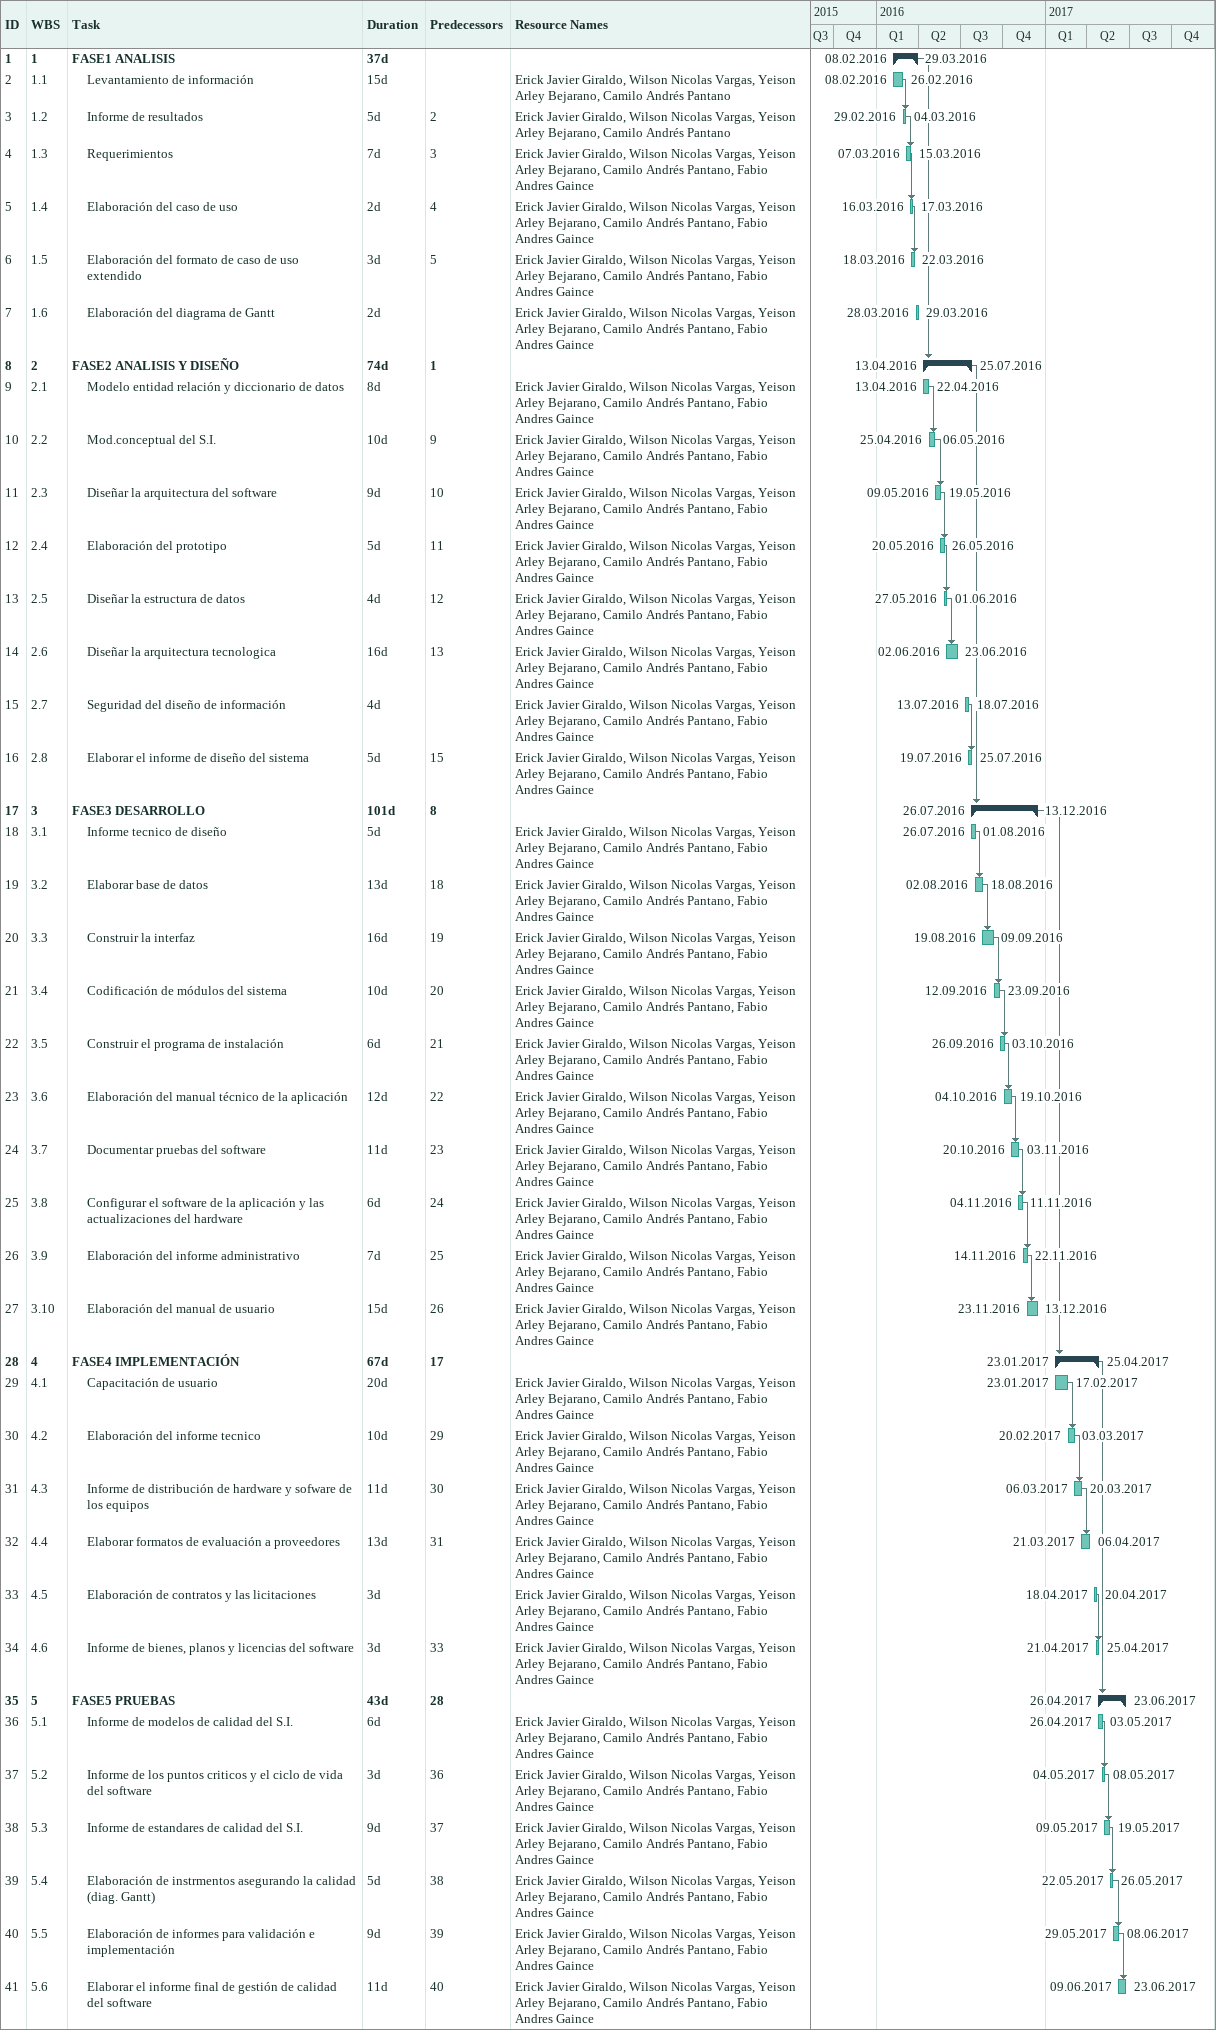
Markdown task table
| ID | WBS | Task | Duration | Start | Finish | Predecessors | Resources |
|---|---|---|---|---|---|---|---|
| 1 | 1 | **FASE1 ANALISIS** | 37d | 2016-02-08 | 2016-03-29 |  |  |
| 2 | 1.1 | Levantamiento de información | 15d | 2016-02-08 | 2016-02-26 |  | Erick Javier Giraldo, Wilson Nicolas Vargas, Yeison Arley Bejarano, Camilo Andrés Pantano |
| 3 | 1.2 | Informe de resultados | 5d | 2016-02-29 | 2016-03-04 | 2 | Erick Javier Giraldo, Wilson Nicolas Vargas, Yeison Arley Bejarano, Camilo Andrés Pantano |
| 4 | 1.3 | Requerimientos | 7d | 2016-03-07 | 2016-03-15 | 3 | Erick Javier Giraldo, Wilson Nicolas Vargas, Yeison Arley Bejarano, Camilo Andrés Pantano, Fabio Andres Gaince |
| 5 | 1.4 | Elaboración del caso de uso | 2d | 2016-03-16 | 2016-03-17 | 4 | Erick Javier Giraldo, Wilson Nicolas Vargas, Yeison Arley Bejarano, Camilo Andrés Pantano, Fabio Andres Gaince |
| 6 | 1.5 | Elaboración del formato de caso de uso extendido | 3d | 2016-03-18 | 2016-03-22 | 5 | Erick Javier Giraldo, Wilson Nicolas Vargas, Yeison Arley Bejarano, Camilo Andrés Pantano, Fabio Andres Gaince |
| 7 | 1.6 | Elaboración del diagrama de Gantt | 2d | 2016-03-28 | 2016-03-29 |  | Erick Javier Giraldo, Wilson Nicolas Vargas, Yeison Arley Bejarano, Camilo Andrés Pantano, Fabio Andres Gaince |
| 8 | 2 | **FASE2 ANALISIS Y DISEÑO** | 74d | 2016-04-13 | 2016-07-25 | 1 |  |
| 9 | 2.1 | Modelo entidad relación y diccionario de datos | 8d | 2016-04-13 | 2016-04-22 |  | Erick Javier Giraldo, Wilson Nicolas Vargas, Yeison Arley Bejarano, Camilo Andrés Pantano, Fabio Andres Gaince |
| 10 | 2.2 | Mod.conceptual del S.I. | 10d | 2016-04-25 | 2016-05-06 | 9 | Erick Javier Giraldo, Wilson Nicolas Vargas, Yeison Arley Bejarano, Camilo Andrés Pantano, Fabio Andres Gaince |
| 11 | 2.3 | Diseñar la arquitectura del software | 9d | 2016-05-09 | 2016-05-19 | 10 | Erick Javier Giraldo, Wilson Nicolas Vargas, Yeison Arley Bejarano, Camilo Andrés Pantano, Fabio Andres Gaince |
| 12 | 2.4 | Elaboración del prototipo | 5d | 2016-05-20 | 2016-05-26 | 11 | Erick Javier Giraldo, Wilson Nicolas Vargas, Yeison Arley Bejarano, Camilo Andrés Pantano, Fabio Andres Gaince |
| 13 | 2.5 | Diseñar la estructura de datos | 4d | 2016-05-27 | 2016-06-01 | 12 | Erick Javier Giraldo, Wilson Nicolas Vargas, Yeison Arley Bejarano, Camilo Andrés Pantano, Fabio Andres Gaince |
| 14 | 2.6 | Diseñar la arquitectura tecnologica | 16d | 2016-06-02 | 2016-06-23 | 13 | Erick Javier Giraldo, Wilson Nicolas Vargas, Yeison Arley Bejarano, Camilo Andrés Pantano, Fabio Andres Gaince |
| 15 | 2.7 | Seguridad del diseño de información | 4d | 2016-07-13 | 2016-07-18 |  | Erick Javier Giraldo, Wilson Nicolas Vargas, Yeison Arley Bejarano, Camilo Andrés Pantano, Fabio Andres Gaince |
| 16 | 2.8 | Elaborar el informe de diseño del sistema | 5d | 2016-07-19 | 2016-07-25 | 15 | Erick Javier Giraldo, Wilson Nicolas Vargas, Yeison Arley Bejarano, Camilo Andrés Pantano, Fabio Andres Gaince |
| 17 | 3 | **FASE3 DESARROLLO** | 101d | 2016-07-26 | 2016-12-13 | 8 |  |
| 18 | 3.1 | Informe tecnico de diseño | 5d | 2016-07-26 | 2016-08-01 |  | Erick Javier Giraldo, Wilson Nicolas Vargas, Yeison Arley Bejarano, Camilo Andrés Pantano, Fabio Andres Gaince |
| 19 | 3.2 | Elaborar base de datos | 13d | 2016-08-02 | 2016-08-18 | 18 | Erick Javier Giraldo, Wilson Nicolas Vargas, Yeison Arley Bejarano, Camilo Andrés Pantano, Fabio Andres Gaince |
| 20 | 3.3 | Construir la interfaz | 16d | 2016-08-19 | 2016-09-09 | 19 | Erick Javier Giraldo, Wilson Nicolas Vargas, Yeison Arley Bejarano, Camilo Andrés Pantano, Fabio Andres Gaince |
| 21 | 3.4 | Codificación de módulos del sistema | 10d | 2016-09-12 | 2016-09-23 | 20 | Erick Javier Giraldo, Wilson Nicolas Vargas, Yeison Arley Bejarano, Camilo Andrés Pantano, Fabio Andres Gaince |
| 22 | 3.5 | Construir el programa de instalación | 6d | 2016-09-26 | 2016-10-03 | 21 | Erick Javier Giraldo, Wilson Nicolas Vargas, Yeison Arley Bejarano, Camilo Andrés Pantano, Fabio Andres Gaince |
| 23 | 3.6 | Elaboración del manual técnico de la aplicación | 12d | 2016-10-04 | 2016-10-19 | 22 | Erick Javier Giraldo, Wilson Nicolas Vargas, Yeison Arley Bejarano, Camilo Andrés Pantano, Fabio Andres Gaince |
| 24 | 3.7 | Documentar pruebas del software | 11d | 2016-10-20 | 2016-11-03 | 23 | Erick Javier Giraldo, Wilson Nicolas Vargas, Yeison Arley Bejarano, Camilo Andrés Pantano, Fabio Andres Gaince |
| 25 | 3.8 | Configurar el software de la aplicación y las actualizaciones del hardware | 6d | 2016-11-04 | 2016-11-11 | 24 | Erick Javier Giraldo, Wilson Nicolas Vargas, Yeison Arley Bejarano, Camilo Andrés Pantano, Fabio Andres Gaince |
| 26 | 3.9 | Elaboración del informe administrativo | 7d | 2016-11-14 | 2016-11-22 | 25 | Erick Javier Giraldo, Wilson Nicolas Vargas, Yeison Arley Bejarano, Camilo Andrés Pantano, Fabio Andres Gaince |
| 27 | 3.10 | Elaboración del manual de usuario | 15d | 2016-11-23 | 2016-12-13 | 26 | Erick Javier Giraldo, Wilson Nicolas Vargas, Yeison Arley Bejarano, Camilo Andrés Pantano, Fabio Andres Gaince |
| 28 | 4 | **FASE4 IMPLEMENTACIÓN** | 67d | 2017-01-23 | 2017-04-25 | 17 |  |
| 29 | 4.1 | Capacitación de usuario | 20d | 2017-01-23 | 2017-02-17 |  | Erick Javier Giraldo, Wilson Nicolas Vargas, Yeison Arley Bejarano, Camilo Andrés Pantano, Fabio Andres Gaince |
| 30 | 4.2 | Elaboración del informe tecnico | 10d | 2017-02-20 | 2017-03-03 | 29 | Erick Javier Giraldo, Wilson Nicolas Vargas, Yeison Arley Bejarano, Camilo Andrés Pantano, Fabio Andres Gaince |
| 31 | 4.3 | Informe de distribución de hardware y sofware de los equipos | 11d | 2017-03-06 | 2017-03-20 | 30 | Erick Javier Giraldo, Wilson Nicolas Vargas, Yeison Arley Bejarano, Camilo Andrés Pantano, Fabio Andres Gaince |
| 32 | 4.4 | Elaborar formatos de evaluación a proveedores | 13d | 2017-03-21 | 2017-04-06 | 31 | Erick Javier Giraldo, Wilson Nicolas Vargas, Yeison Arley Bejarano, Camilo Andrés Pantano, Fabio Andres Gaince |
| 33 | 4.5 | Elaboración de contratos y las licitaciones | 3d | 2017-04-18 | 2017-04-20 |  | Erick Javier Giraldo, Wilson Nicolas Vargas, Yeison Arley Bejarano, Camilo Andrés Pantano, Fabio Andres Gaince |
| 34 | 4.6 | Informe de bienes, planos y licencias del software | 3d | 2017-04-21 | 2017-04-25 | 33 | Erick Javier Giraldo, Wilson Nicolas Vargas, Yeison Arley Bejarano, Camilo Andrés Pantano, Fabio Andres Gaince |
| 35 | 5 | **FASE5 PRUEBAS** | 43d | 2017-04-26 | 2017-06-23 | 28 |  |
| 36 | 5.1 | Informe de modelos de calidad del S.I. | 6d | 2017-04-26 | 2017-05-03 |  | Erick Javier Giraldo, Wilson Nicolas Vargas, Yeison Arley Bejarano, Camilo Andrés Pantano, Fabio Andres Gaince |
| 37 | 5.2 | Informe de los puntos criticos y el ciclo de vida del software | 3d | 2017-05-04 | 2017-05-08 | 36 | Erick Javier Giraldo, Wilson Nicolas Vargas, Yeison Arley Bejarano, Camilo Andrés Pantano, Fabio Andres Gaince |
| 38 | 5.3 | Informe de estandares de calidad del S.I. | 9d | 2017-05-09 | 2017-05-19 | 37 | Erick Javier Giraldo, Wilson Nicolas Vargas, Yeison Arley Bejarano, Camilo Andrés Pantano, Fabio Andres Gaince |
| 39 | 5.4 | Elaboración de instrmentos asegurando la calidad (diag. Gantt) | 5d | 2017-05-22 | 2017-05-26 | 38 | Erick Javier Giraldo, Wilson Nicolas Vargas, Yeison Arley Bejarano, Camilo Andrés Pantano, Fabio Andres Gaince |
| 40 | 5.5 | Elaboración de informes para validación e implementación | 9d | 2017-05-29 | 2017-06-08 | 39 | Erick Javier Giraldo, Wilson Nicolas Vargas, Yeison Arley Bejarano, Camilo Andrés Pantano, Fabio Andres Gaince |
| 41 | 5.6 | Elaborar el informe final de gestión de calidad del software | 11d | 2017-06-09 | 2017-06-23 | 40 | Erick Javier Giraldo, Wilson Nicolas Vargas, Yeison Arley Bejarano, Camilo Andrés Pantano, Fabio Andres Gaince |
